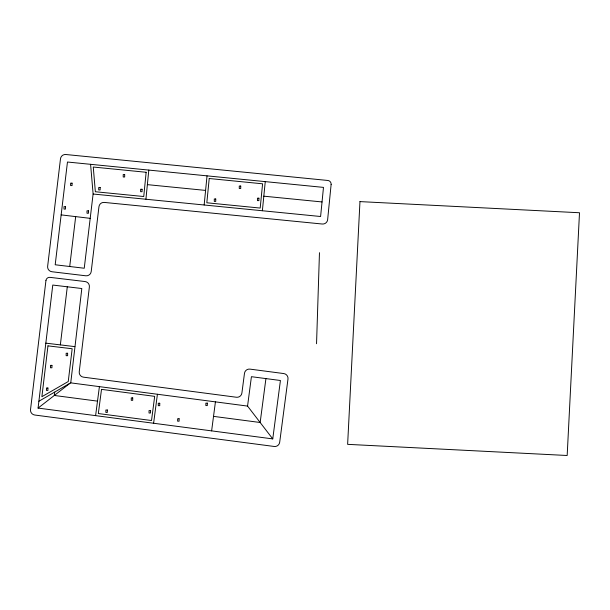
<?xml version="1.0" encoding="UTF-8"?>
<svg xmlns="http://www.w3.org/2000/svg" width="610" height="610" viewBox="0 0 610 610"><rect width="100%" height="100%" fill="white"/><g stroke="black" fill="none" stroke-linecap="round" stroke-linejoin="round"><path stroke-width="0.91" d="M316.544 343.727L319.465 252.692M145.927 199.195L148.809 170.083M204.152 204.968L207.034 175.855M262.376 210.732L265.258 181.62M93.109 194.018L320.601 216.504L323.483 187.392L67.466 162.024L55.19 264.77L84.241 268.24L93.117 193.965L90.585 164.319M272.754 438.903L247.561 406.085L251.419 376.69L280.425 380.495L272.754 438.903L38.072 408.082L52.773 285.053L81.816 288.522L70.745 382.866M54.709 392.146L54.313 395.463L97.508 401.136M60.352 344.886L67.291 286.791M69.715 266.501L75.678 216.619M95.602 415.639L99.407 386.633M153.613 423.256L157.418 394.251M211.624 430.873L215.429 401.868M265.922 378.596L260.157 422.494L213.53 416.371M38.072 408.082L69.654 383.537M38.887 401.25L70.615 382.851M147.368 184.639L205.593 190.411M263.817 196.176L322.042 201.948M61.152 214.88L90.204 218.35M45.826 343.148L74.877 346.625M70.554 382.844L247.561 406.085M359.961 201.605L347.631 444.347L567.17 455.495L579.5 212.753L359.961 201.605M146.148 172.272L143.739 196.527L95.351 191.738L93.261 167.033L146.148 172.272M209.222 178.516L206.82 202.779L260.188 208.063L262.59 183.808L209.222 178.516M331.123 184.472L327.639 219.646A4.872 4.872 0 0 1 322.301 224.023L104.279 202.421A4.872 4.872 0 0 0 98.957 206.691L91.21 271.526A4.872 4.872 0 0 1 85.796 275.789L51.903 271.74A4.872 4.872 0 0 1 47.641 266.326L60.489 158.783A4.872 4.872 0 0 1 65.811 154.513L327.844 180.469A3.66 3.66 0 0 1 331.123 184.472M45.941 280.554L30.523 409.607A4.872 4.872 0 0 0 34.732 415.021L274.218 446.474A4.872 4.872 0 0 0 279.685 442.273L287.989 379.031A4.88 4.88 0 0 0 283.795 373.564L249.955 369.119A4.872 4.872 0 0 0 244.48 373.32L241.895 393.053A4.872 4.872 0 0 1 236.421 397.247L83.448 377.163A4.872 4.872 0 0 1 79.239 371.749L89.373 286.974A4.872 4.872 0 0 0 85.103 281.553L50.005 277.359A3.66 3.66 0 0 0 45.941 280.554M47.961 345.862L41.884 396.706L68.251 381.532L72.171 348.752L47.961 345.862M101.512 389.371L98.332 413.542L151.509 420.526L154.688 396.355L101.512 389.371M124.676 174.551L123.212 174.551L123.212 176.992L124.676 176.992L124.676 174.551M72.064 183.152L70.6 183.152L70.6 185.585L72.064 185.585L72.064 183.152M240.729 186.05L239.265 186.05L239.265 188.49L240.729 188.49L240.729 186.05M100.162 187.529L98.706 187.529L98.706 189.962L100.162 189.962L100.162 187.529M142.069 189.252L140.605 189.252L140.605 191.692L142.069 191.692L142.069 189.252M258.899 198.181L257.443 198.181L257.443 200.621L258.899 200.621L258.899 198.181M215.742 198.974L214.278 198.974L214.278 201.414L215.742 201.414L215.742 198.974M65.461 206.653L63.997 206.653L63.997 209.093L65.461 209.093L65.461 206.653M88.465 210.816L87.009 210.816L87.009 213.248L88.465 213.248L88.465 210.816M67.626 353.259L66.162 353.259L66.162 355.699L67.626 355.699L67.626 353.259M51.934 365.36L50.47 365.36L50.47 367.792L51.934 367.792L51.934 365.36M47.916 387.99L46.459 387.99L46.459 390.43L47.916 390.43L47.916 387.99M132.721 397.88L131.264 397.88L131.264 400.312L132.721 400.312L132.721 397.88M207.316 403.134L205.86 403.134L205.86 405.574L207.316 405.574L207.316 403.134M159.744 403.248L158.28 403.248L158.28 405.68L159.744 405.68L159.744 403.248M107.337 410.004L105.873 410.004L105.873 412.436L107.337 412.436L107.337 410.004M150.502 410.583L149.038 410.583L149.038 413.016L150.502 413.016L150.502 410.583M179.096 418.75L177.632 418.75L177.632 421.19L179.096 421.19L179.096 418.75"/></g></svg>
